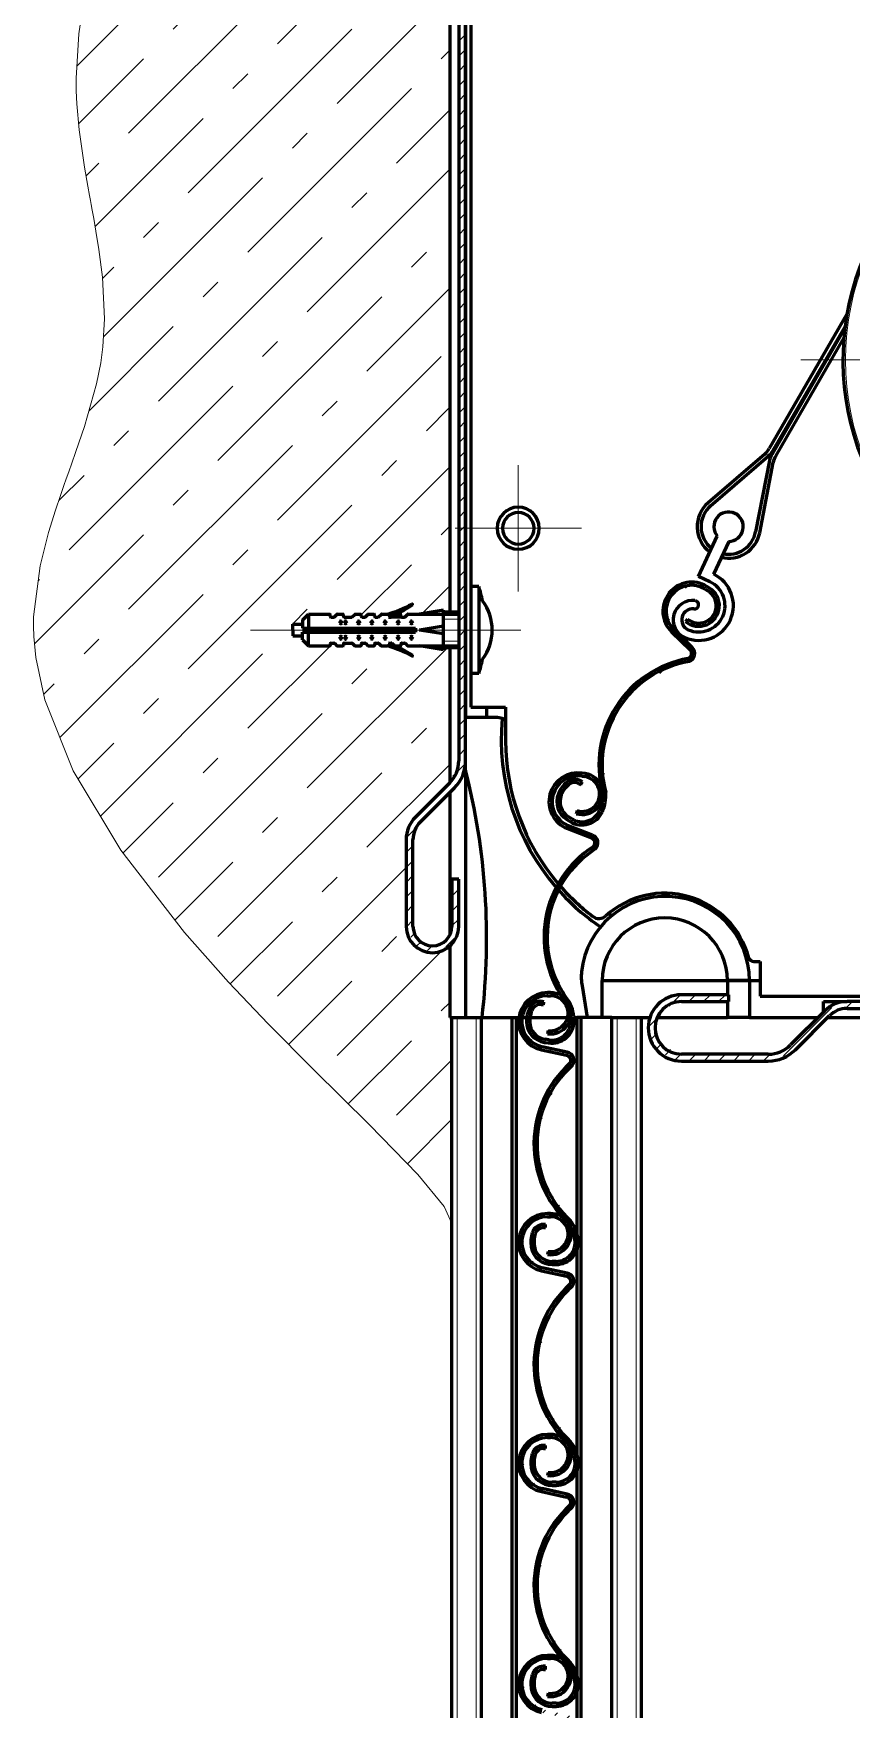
# Model space of a CAD drawing. Header units: millimetres. Extents: x 0 to 841, y 0 to 594.
# Drawn here: x 692.7 to 731.5, y 461.1 to 540.7 of the extents above; entities that cross this region are included whole.
import ezdxf

# ---------------------------------------------------------------- set-up
doc = ezdxf.new("R2010")
doc.units = ezdxf.units.MM
for name, pattern in [('K5LT_AXLED', [19.5, 15, -1.5, 1.5, -1.5]), ('K5LT_BASIC', [0]), ('K5LT_THIN', [0])]:
    doc.linetypes.add(name, pattern=pattern)
doc.layers.add('Системный слой (1)', color=7, linetype='Continuous', true_color=0x909090)
pattern_1 = [(45, (0, 0), (-0.3535534, 0.3535534), [])]

# ---------------------------------------------------------------- blocks, each defined once
blk = doc.blocks.new('U1044')
at = {"layer": 'Системный слой (1)', "color": 5, "linetype": 'K5LT_BASIC', "lineweight": 60, "true_color": 0x0000ff}
for start, end in [(0, 180), (180, 0)]:
    blk.add_arc((715.718, 517.216), 0.75, start, end, dxfattribs=at)
blk = doc.blocks.new('U1049')
at = {"layer": 'Системный слой (1)', "color": 5, "linetype": 'K5LT_BASIC', "lineweight": 60, "true_color": 0x0000ff}
blk.add_line((718.699, 493.966), (718.699, 383.114), dxfattribs=at)
blk = doc.blocks.new('U1053')
at = {"layer": 'Системный слой (1)', "color": 7, "linetype": 'K5LT_THIN', "lineweight": 18}
for start, end in [(0, 180), (180, 0)]:
    blk.add_arc((743.718, 525.216), 12.46, start, end, dxfattribs=at)
blk = doc.blocks.new('U1062')
at = {"layer": 'Системный слой (1)', "color": 5, "linetype": 'K5LT_BASIC', "lineweight": 60, "true_color": 0x0000ff}
for start, end in [(0, 180), (180, 0)]:
    blk.add_arc((715.718, 517.216), 1, start, end, dxfattribs=at)
blk = doc.blocks.new('U1067')
at = {"layer": 'Системный слой (1)', "color": 7, "linetype": 'K5LT_THIN', "lineweight": 18}
blk.add_line((721.318, 382.982), (721.318, 493.966), dxfattribs=at)
blk = doc.blocks.new('U1068')
at = {"layer": 'Системный слой (1)', "color": 7, "linetype": 'K5LT_THIN', "lineweight": 18}
blk.add_line((720.418, 383.079), (720.418, 493.966), dxfattribs=at)
blk = doc.blocks.new('U1069')
at = {"layer": 'Системный слой (1)', "color": 5, "linetype": 'K5LT_BASIC', "lineweight": 60, "true_color": 0x0000ff}
blk.add_line((712.568, 382.951), (712.568, 493.966), dxfattribs=at)
blk = doc.blocks.new('U1070')
at = {"layer": 'Системный слой (1)', "color": 5, "linetype": 'K5LT_BASIC', "lineweight": 60, "true_color": 0x0000ff}
blk.add_line((721.568, 382.951), (721.568, 493.966), dxfattribs=at)
blk = doc.blocks.new('U1071')
at = {"layer": 'Системный слой (1)', "color": 7, "linetype": 'K5LT_THIN', "lineweight": 18}
blk.add_line((712.818, 382.92), (712.818, 493.966), dxfattribs=at)
blk = doc.blocks.new('U1072')
at = {"layer": 'Системный слой (1)', "color": 7, "linetype": 'K5LT_THIN', "lineweight": 18}
blk.add_line((713.718, 382.823), (713.718, 493.966), dxfattribs=at)
blk = doc.blocks.new('U1073')
at = {"layer": 'Системный слой (1)', "color": 5, "linetype": 'K5LT_BASIC', "lineweight": 60, "true_color": 0x0000ff}
blk.add_line((713.968, 382.802), (713.968, 493.966), dxfattribs=at)
blk = doc.blocks.new('U1074')
at = {"layer": 'Системный слой (1)', "color": 5, "linetype": 'K5LT_BASIC', "lineweight": 60, "true_color": 0x0000ff}
blk.add_line((720.168, 383.1), (720.168, 493.966), dxfattribs=at)
blk = doc.blocks.new('U1075')
at = {"layer": 'Системный слой (1)', "color": 5, "linetype": 'K5LT_BASIC', "lineweight": 60, "true_color": 0x0000ff}
blk.add_line((721.568, 382.951), (721.568, 493.966), dxfattribs=at)
blk = doc.blocks.new('U1179')
at = {"layer": 'Системный слой (1)', "color": 5, "linetype": 'K5LT_BASIC', "lineweight": 60, "true_color": 0x0000ff}
blk.add_line((715.633, 382.801), (715.633, 493.966), dxfattribs=at)
blk = doc.blocks.new('U1180')
at = {"layer": 'Системный слой (1)', "color": 5, "linetype": 'K5LT_BASIC', "lineweight": 60, "true_color": 0x0000ff}
blk.add_line((715.436, 382.788), (715.436, 493.966), dxfattribs=at)
blk = doc.blocks.new('U1185')
at = {"layer": 'Системный слой (1)', "color": 7, "linetype": 'K5LT_THIN', "lineweight": 18}
for p, q in [((694.718, 556.466), (695.795, 554.034)), ((695.795, 554.034), (696.257, 551.28)), ((696.257, 551.28), (696.089, 547.98)), ((696.089, 547.98), (695.785, 546.077)), ((695.785, 546.077), (695.605, 545.121)), ((695.605, 545.121), (695.511, 544.638)), ((695.459, 544.371), (695.404, 544.083)), ((695.511, 544.638), (695.459, 544.371)), ((695.324, 543.665), (695.208, 543.043)), ((695.404, 544.083), (695.324, 543.665)), ((695.208, 543.043), (695.046, 542.11)), ((695.046, 542.11), (694.849, 540.711)), ((694.849, 540.711), (694.709, 538.611)), ((694.709, 538.611), (694.709, 538.307)), ((694.709, 538.307), (694.715, 537.999)), ((694.715, 537.999), (694.743, 537.381)), ((694.743, 537.381), (694.857, 536.147)), ((694.857, 536.147), (695.116, 534.371)), ((695.116, 534.371), (695.27, 533.482)), ((695.27, 533.482), (695.351, 533.034)), ((695.351, 533.034), (695.394, 532.795)), ((695.394, 532.795), (695.43, 532.596)), ((695.43, 532.596), (695.479, 532.326)), ((695.479, 532.326), (695.55, 531.93)), ((695.55, 531.93), (695.652, 531.34)), ((695.652, 531.34), (695.792, 530.459)), ((695.792, 530.459), (695.96, 529.142)), ((695.96, 529.142), (696.061, 527.175)), ((696.061, 527.175), (695.987, 525.843)), ((695.987, 525.843), (695.957, 525.589)), ((695.882, 525.083), (695.679, 524.072)), ((695.957, 525.589), (695.882, 525.083)), ((695.679, 524.072), (695.11, 522.056)), ((695.11, 522.056), (694.705, 520.855)), ((694.494, 520.253), (694.386, 519.948)), ((694.705, 520.855), (694.494, 520.253)), ((694.248, 519.558), (694.137, 519.244)), ((694.324, 519.772), (694.248, 519.558)), ((694.386, 519.948), (694.324, 519.772)), ((693.974, 518.775), (693.737, 518.071)), ((694.137, 519.244), (693.974, 518.775)), ((693.737, 518.071), (693.406, 517.014)), ((693.406, 517.014), (692.999, 515.421)), ((692.999, 515.421), (692.695, 513.008)), ((692.695, 513.008), (692.691, 512.56)), ((692.691, 512.56), (692.708, 512.064)), ((692.708, 512.064), (692.805, 511.067)), ((692.805, 511.067), (693.235, 509.063)), ((693.235, 509.063), (694.576, 505.689)), ((694.576, 505.689), (696.84, 501.911)), ((696.84, 501.911), (699.86, 498.004)), ((699.86, 498.004), (701.957, 495.638)), ((701.957, 495.638), (703.839, 493.654)), ((703.839, 493.654), (705.994, 491.481)), ((705.994, 491.481), (708.655, 488.86)), ((708.655, 488.86), (710.954, 486.504)), ((710.954, 486.504), (712.194, 484.977)), ((712.194, 484.977), (712.568, 484.176))]:
    blk.add_line(p, q, dxfattribs=at)
blk = doc.blocks.new('U1186')
at = {"layer": 'Системный слой (1)', "color": 30, "linetype": 'K5LT_AXLED', "lineweight": 18, "true_color": 0xff8000}
for q in [(743.718, 539.794), (729.141, 525.216), (743.718, 510.639), (758.295, 525.216)]:
    blk.add_line((743.718, 525.216), q, dxfattribs=at)
blk = doc.blocks.new('U1189')
at = {"layer": 'Системный слой (1)', "color": 30, "linetype": 'K5LT_AXLED', "lineweight": 18, "true_color": 0xff8000}
for q in [(715.718, 520.216), (712.718, 517.216), (715.718, 514.216), (718.718, 517.216)]:
    blk.add_line((715.718, 517.216), q, dxfattribs=at)

msp = doc.modelspace()

# ---------------------------------------------------------------- hatches: boundary and pattern name
at = {"layer": 'Системный слой (1)'}
h = msp.add_hatch(dxfattribs=at)
h.set_pattern_fill('Бетон', angle=45, style=0, pattern_type=0)
h.set_pattern_definition([(45, (0, 0), (-2.828427, 2.828427), [11, -5]), (45, (9.1924, 9.1924), (-2.828427, 2.828427), [1, -15]), (45, (4.2426, 7.071), (-2.828427, 2.828427), [11, -5]), (45, (13.435, 16.2635), (-2.828427, 2.828427), [1, -15])])
h.paths.add_polyline_path([(694.7179, 556.4664), (695.7954, 554.0345), (696.2573, 551.2804), (696.0894, 547.9796), (695.7845, 546.0767), (695.6048, 545.1211), (695.5112, 544.638), (695.4594, 544.371), (695.4037, 544.0831), (695.3236, 543.6652), (695.2076, 543.0426), (695.0462, 542.1102), (694.8485, 540.7113), (694.7086, 538.6114), (694.7087, 538.3073), (694.7147, 537.9987), (694.7432, 537.3813), (694.8568, 536.1467), (695.1158, 534.3706), (695.2704, 533.482), (695.3511, 533.0338), (695.3944, 532.7946), (695.4304, 532.596), (695.479, 532.3263), (695.5497, 531.9303), (695.6517, 531.3405), (695.7922, 530.4591), (695.9599, 529.1417), (696.0614, 527.1754), (695.987, 525.8431), (695.9569, 525.5894), (695.8818, 525.0827), (695.6786, 524.0716), (695.1098, 522.0557), (694.7052, 520.8547), (694.4939, 520.2529), (694.3861, 519.9483), (694.3236, 519.7718), (694.2479, 519.5578), (694.1374, 519.2436), (693.9742, 518.7745), (693.7368, 518.0712), (693.406, 517.0142), (692.9985, 515.4213), (692.6945, 513.0078), (692.691, 512.5603), (692.7079, 512.0637), (692.8049, 511.0668), (693.2347, 509.0629), (694.5759, 505.6892), (696.8403, 501.9113), (699.86, 498.0044), (701.9569, 495.6384), (703.8387, 493.654), (705.9942, 491.4814), (708.6548, 488.8599), (710.9536, 486.5045), (712.1943, 484.9769), (712.5679, 484.1755), (712.5679, 493.9664), (712.4679, 493.9664), (712.4679, 497.3515), (711.5373, 497.0451), (710.6716, 497.5039), (710.3929, 498.2906), (710.3929, 502.4193), (710.7796, 503.4245), (710.8323, 503.4799), (712.4536, 505.1013), (712.4679, 505.1158), (712.4679, 511.5324), (712.1631, 511.5324), (712.1631, 511.4387), (711.0304, 511.6262), (710.4674, 511.6262), (710.4541, 511.6317), (710.3393, 511.7465), (710.3128, 511.7574), (710.1784, 511.7574), (710.1518, 511.7465), (710.1409, 511.7199), (710.1409, 511.6449), (710.1354, 511.6317), (710.1221, 511.6262), (709.8672, 511.6262), (710.6881, 511.1812), (710.6979, 511.167), (710.6948, 511.1501), (710.6807, 511.1403), (710.6651, 511.1425), (709.4956, 511.6262), (709.2143, 511.6262), (709.2011, 511.6317), (709.0863, 511.7465), (709.0598, 511.7574), (708.9253, 511.7574), (708.8988, 511.7465), (708.8878, 511.7199), (708.8878, 511.6449), (708.8823, 511.6317), (708.8691, 511.6262), (708.5878, 511.6262), (708.5746, 511.6317), (708.4598, 511.7465), (708.4333, 511.7574), (708.2988, 511.7574), (708.2723, 511.7465), (708.2613, 511.7199), (708.2613, 511.6449), (708.2558, 511.6317), (708.2426, 511.6262), (707.9613, 511.6262), (707.9481, 511.6317), (707.8333, 511.7465), (707.8068, 511.7574), (707.6723, 511.7574), (707.4472, 511.7574), (707.4207, 511.7465), (707.4097, 511.7199), (707.4097, 511.6449), (707.4042, 511.6317), (707.391, 511.6262), (707.1097, 511.6262), (707.0965, 511.6317), (706.9817, 511.7465), (706.9552, 511.7574), (706.8207, 511.7574), (706.7942, 511.7465), (706.7832, 511.7199), (706.7832, 511.6449), (706.7777, 511.6317), (706.7644, 511.6262), (705.7519, 511.6262), (705.4707, 511.9074), (705.4707, 512.0949), (705.0019, 512.0949), (705.0019, 512.3762), (705.0019, 512.6574), (705.4707, 512.6574), (705.4707, 512.8449), (705.7519, 513.1262), (706.7644, 513.1262), (706.7777, 513.1207), (706.7832, 513.1074), (706.7832, 513.0324), (706.7942, 513.0059), (706.8207, 512.9949), (706.9552, 512.9949), (706.9817, 513.0059), (707.0965, 513.1207), (707.1097, 513.1262), (707.391, 513.1262), (707.4042, 513.1207), (707.4097, 513.1074), (707.4097, 513.0324), (707.4207, 513.0059), (707.4472, 512.9949), (707.6723, 512.9949), (707.8068, 512.9949), (707.8333, 513.0059), (707.9481, 513.1207), (707.9613, 513.1262), (708.2426, 513.1262), (708.2558, 513.1207), (708.2613, 513.1074), (708.2613, 513.0324), (708.2723, 513.0059), (708.2988, 512.9949), (708.4333, 512.9949), (708.4598, 513.0059), (708.5746, 513.1207), (708.5878, 513.1262), (708.8691, 513.1262), (708.8823, 513.1207), (708.8878, 513.1074), (708.8878, 513.0324), (708.8988, 513.0059), (708.9253, 512.9949), (709.0598, 512.9949), (709.0863, 513.0059), (709.2011, 513.1207), (709.2143, 513.1262), (709.4956, 513.1262), (710.6651, 513.6099), (710.6822, 513.6117), (710.6956, 513.6009), (710.6975, 513.5838), (710.6881, 513.5712), (709.8672, 513.1262), (710.1221, 513.1262), (710.1354, 513.1207), (710.1409, 513.1074), (710.1409, 513.0324), (710.1518, 513.0059), (710.1784, 512.9949), (710.3128, 512.9949), (710.3393, 513.0059), (710.4541, 513.1207), (710.4674, 513.1262), (711.0304, 513.1262), (712.1631, 513.3137), (712.1631, 513.2199), (712.4679, 513.2199), (712.4679, 547.102), (712.1631, 547.102), (712.1631, 547.0083), (711.0304, 547.1958), (710.4674, 547.1958), (710.4541, 547.2013), (710.3393, 547.316), (710.3128, 547.327), (710.1784, 547.327), (710.1518, 547.316), (710.1409, 547.2895), (710.1409, 547.2145), (710.1354, 547.2013), (710.1221, 547.1958), (709.8672, 547.1958), (710.6881, 546.7508), (710.6979, 546.7366), (710.6948, 546.7197), (710.6807, 546.7099), (710.6651, 546.7121), (709.4956, 547.1958), (709.2143, 547.1958), (709.2011, 547.2013), (709.0863, 547.316), (709.0598, 547.327), (708.9253, 547.327), (708.8988, 547.316), (708.8878, 547.2895), (708.8878, 547.2145), (708.8823, 547.2013), (708.8691, 547.1958), (708.5878, 547.1958), (708.5746, 547.2013), (708.4598, 547.316), (708.4333, 547.327), (708.2988, 547.327), (708.2723, 547.316), (708.2613, 547.2895), (708.2613, 547.2145), (708.2558, 547.2013), (708.2426, 547.1958), (707.9613, 547.1958), (707.9481, 547.2013), (707.8333, 547.316), (707.8068, 547.327), (707.6723, 547.327), (707.4472, 547.327), (707.4207, 547.316), (707.4097, 547.2895), (707.4097, 547.2145), (707.4042, 547.2013), (707.391, 547.1958), (707.1097, 547.1958), (707.0965, 547.2013), (706.9817, 547.316), (706.9552, 547.327), (706.8207, 547.327), (706.7942, 547.316), (706.7832, 547.2895), (706.7832, 547.2145), (706.7777, 547.2013), (706.7644, 547.1958), (705.7519, 547.1958), (705.4707, 547.477), (705.4707, 547.6645), (705.0019, 547.6645), (705.0019, 547.9458), (705.0019, 548.227), (705.4707, 548.227), (705.4707, 548.4145), (705.7519, 548.6958), (706.7644, 548.6958), (706.7777, 548.6903), (706.7832, 548.677), (706.7832, 548.602), (706.7942, 548.5755), (706.8207, 548.5645), (706.9552, 548.5645), (706.9817, 548.5755), (707.0965, 548.6903), (707.1097, 548.6958), (707.391, 548.6958), (707.4042, 548.6903), (707.4097, 548.677), (707.4097, 548.602), (707.4207, 548.5755), (707.4472, 548.5645), (707.6723, 548.5645), (707.8068, 548.5645), (707.8333, 548.5755), (707.9481, 548.6903), (707.9613, 548.6958), (708.2426, 548.6958), (708.2558, 548.6903), (708.2613, 548.677), (708.2613, 548.602), (708.2723, 548.5755), (708.2988, 548.5645), (708.4333, 548.5645), (708.4598, 548.5755), (708.5746, 548.6903), (708.5878, 548.6958), (708.8691, 548.6958), (708.8823, 548.6903), (708.8878, 548.677), (708.8878, 548.602), (708.8988, 548.5755), (708.9253, 548.5645), (709.0598, 548.5645), (709.0863, 548.5755), (709.2011, 548.6903), (709.2143, 548.6958), (709.4956, 548.6958), (710.6651, 549.1795), (710.6822, 549.1813), (710.6956, 549.1705), (710.6975, 549.1534), (710.6881, 549.1408), (709.8672, 548.6958), (710.1221, 548.6958), (710.1354, 548.6903), (710.1409, 548.677), (710.1409, 548.602), (710.1518, 548.5755), (710.1784, 548.5645), (710.3128, 548.5645), (710.3393, 548.5755), (710.4541, 548.6903), (710.4674, 548.6958), (711.0304, 548.6958), (712.1631, 548.8833), (712.1631, 548.7895), (712.4679, 548.7895), (712.4679, 554.9664), (712.4679, 556.4664)])
h = msp.add_hatch(dxfattribs=at)
h.set_pattern_fill('Металл', angle=45, style=0, pattern_type=0)
h.set_pattern_definition(pattern_1)
h.paths.add_polyline_path([(773.1309, 547.2755), (773.4357, 546.3964), (774.2963, 546.0426), (775.1313, 546.453), (775.3907, 547.1741), (775.3907, 554.5414), (775.004, 555.5467), (774.0434, 556.0336), (773.8907, 556.0414), (714.3928, 556.0414), (713.3876, 555.6548), (712.9006, 554.6941), (712.8928, 554.5414), (712.8929, 506.1619), (712.5062, 505.1567), (712.4536, 505.1013), (710.8323, 503.4799), (710.3949, 502.4957), (710.3929, 502.4193), (710.3929, 498.2906), (710.7769, 497.3892), (711.693, 497.0416), (712.5783, 497.4614), (712.8929, 498.2906), (712.8929, 500.5406), (712.5679, 500.5406), (712.5679, 498.2914), (712.297, 497.6374), (711.6429, 497.3664), (710.9889, 497.6374), (710.7179, 498.2914), (710.7179, 502.4193), (711.0621, 503.2501), (712.6834, 504.8715), (713.2047, 505.943), (713.2179, 506.1619), (713.2178, 554.5414), (713.6008, 555.4094), (714.3928, 555.7164), (773.8901, 555.7164), (774.7582, 555.3339), (775.0657, 554.5414), (775.0657, 547.1741), (774.8293, 546.6034), (774.2585, 546.3669), (773.6878, 546.6034), (773.4514, 547.1741), (773.4546, 547.2464), (773.6908, 549.8729), (773.3932, 550.8697), (772.4908, 551.3875), (771.48, 551.1414), (770.9166, 550.2669), (770.8907, 549.9985), (770.8907, 544.0414), (771.2157, 544.0414), (771.2157, 549.9985), (771.5971, 550.8212), (772.4715, 551.0616), (773.2199, 550.5496), (773.3671, 549.902)])
h = msp.add_hatch(dxfattribs=at)
h.set_pattern_fill('Металл', angle=45, style=0, pattern_type=0)
h.set_pattern_definition(pattern_1)
h.paths.add_polyline_path([(725.7179, 495.0414), (723.4679, 495.0414), (722.4335, 494.6541), (721.9079, 493.6827), (722.1494, 492.6049), (723.0395, 491.9508), (723.4679, 491.8914), (727.5966, 491.8914), (728.723, 492.2805), (728.8871, 492.426), (730.5084, 494.0473), (731.3393, 494.3914), (772.7179, 494.3914), (773.8443, 494.7805), (774.4904, 495.7817), (774.5429, 496.2164), (774.5429, 543.7164), (774.1539, 544.8428), (774.116, 544.8895), (772.5678, 546.7345), (772.2929, 547.4898), (772.2929, 550.7624), (771.9679, 550.7624), (771.9679, 547.4898), (772.3189, 546.5256), (773.867, 544.6806), (774.2179, 543.7164), (774.2179, 496.2164), (773.8313, 495.2112), (772.8706, 494.7242), (772.7179, 494.7164), (731.3393, 494.7164), (730.334, 494.3298), (730.2786, 494.2771), (728.6573, 492.6558), (727.6731, 492.2184), (727.5966, 492.2164), (723.4679, 492.2164), (722.5665, 492.6004), (722.2189, 493.5165), (722.6387, 494.4018), (723.4679, 494.7164), (725.7179, 494.7164)])
h = msp.add_hatch(dxfattribs=at)
h.set_pattern_fill('Металл', angle=45, style=0, pattern_type=0)
h.set_pattern_definition(pattern_1)
h.paths.add_polyline_path([(719.8723, 504.6621), (719.7482, 506.6476), (720.4085, 508.5241), (721.7487, 509.9943), (723.5562, 510.8251), (723.8436, 510.8837), (724.0691, 511.0908), (724.082, 511.3967), (723.9852, 511.5461), (723.1087, 512.399), (722.738, 513.2949), (723.1347, 514.1796), (724.0501, 514.4989), (724.606, 514.3196), (724.7283, 514.2441), (725.1008, 513.7284), (724.9995, 513.1003), (724.4837, 512.7278), (723.8556, 512.8291), (723.7567, 512.9007), (723.6601, 512.7859), (724.376, 512.559), (725.0427, 512.9047), (725.2696, 513.6207), (724.9238, 514.2873), (724.8071, 514.3718), (724.6847, 514.4473), (723.6698, 514.6204), (722.8192, 514.0403), (722.6099, 513.0322), (723.0041, 512.2915), (723.8806, 511.4386), (723.9563, 511.2628), (723.8855, 511.0851), (723.7921, 511.0246), (721.9136, 510.2876), (720.4635, 508.8843), (719.6654, 507.0309), (719.6423, 505.0131), (719.722, 504.6591), (719.5771, 503.7994), (719.0688, 503.3205), (718.3707, 503.3412), (718.2658, 503.3968), (718.1062, 503.4953), (717.7253, 504.0227), (717.765, 504.5388), (718.1281, 505.0385), (718.429, 505.1341), (718.6104, 505.0742), (718.6846, 505.0284), (718.7634, 505.1561), (718.6892, 505.2019), (718.2641, 505.2704), (718.0314, 505.1532), (717.626, 504.5953), (717.6826, 503.7254), (718.0275, 503.3676), (718.1871, 503.2692), (719.0811, 503.1656), (719.7139, 503.7379)])
h = msp.add_hatch(dxfattribs=at)
h.set_pattern_fill('Металл', angle=45, style=0, pattern_type=0)
h.set_pattern_definition(pattern_1)
h.paths.add_polyline_path([(718.1531, 494.6904), (717.263, 496.4695), (717.1377, 498.4549), (717.7968, 500.3319), (719.1361, 501.8029), (719.3777, 501.9691), (719.5043, 502.2479), (719.3967, 502.5345), (719.2493, 502.6342), (718.1091, 503.0767), (717.4179, 503.7566), (717.4374, 504.726), (718.1553, 505.3776), (718.737, 505.4298), (718.8791, 505.4081), (719.4235, 505.0789), (719.5756, 504.4611), (719.2464, 503.9167), (718.6286, 503.7646), (718.5096, 503.7918), (718.4655, 503.6484), (719.2132, 503.7192), (719.6918, 504.298), (719.6209, 505.0457), (719.0422, 505.5243), (718.9017, 505.5564), (718.7596, 505.578), (717.7577, 505.3408), (717.2014, 504.4745), (717.4026, 503.4647), (718.0549, 502.9369), (719.195, 502.4944), (719.3333, 502.3621), (719.3376, 502.1708), (719.2753, 502.0787), (717.834, 500.6663), (717.0476, 498.8079), (717.0371, 496.79), (717.8042, 494.9236), (718.0159, 494.6289), (718.2184, 493.7809), (717.9377, 493.1415), (717.287, 492.8878), (717.1687, 492.898), (716.9833, 492.9262), (716.4266, 493.2629), (716.2615, 493.7535), (716.4004, 494.3554), (716.6401, 494.5609), (716.8305, 494.5767), (716.9167, 494.5635), (716.9393, 494.7118), (716.8531, 494.7249), (716.4351, 494.622), (716.2666, 494.4232), (716.1115, 493.7512), (716.5035, 492.9725), (716.9607, 492.7779), (717.1461, 492.7497), (718.0095, 493.0037), (718.3684, 493.7778)])
h = msp.add_hatch(dxfattribs=at)
h.set_pattern_fill('Металл', angle=45, style=0, pattern_type=0)
h.set_pattern_definition(pattern_1)
h.paths.add_polyline_path([(718.2075, 484.293), (717.0501, 485.911), (716.6157, 487.8523), (716.9731, 489.8093), (718.0658, 491.4718), (718.2784, 491.6737), (718.3599, 491.9689), (718.2087, 492.2351), (718.0475, 492.3105), (716.8522, 492.5693), (716.0631, 493.1326), (715.9307, 494.0931), (716.5378, 494.849), (717.1042, 494.9915), (717.2479, 494.9924), (717.8371, 494.7523), (718.084, 494.166), (717.844, 493.5768), (717.2577, 493.3299), (717.1359, 493.3381), (717.1147, 493.1896), (717.8421, 493.3765), (718.2243, 494.0231), (718.0374, 494.7504), (717.3909, 495.1326), (717.2471, 495.1424), (717.1033, 495.1415), (716.1509, 494.7505), (715.737, 493.8078), (716.0936, 492.842), (716.8205, 492.4227), (718.0158, 492.1639), (718.1731, 492.0549), (718.2072, 491.8667), (718.1601, 491.7659), (716.9576, 490.1455), (716.4715, 488.187), (716.7768, 486.1923), (717.8264, 484.4688), (718.0816, 484.2108), (718.4143, 483.405), (718.2371, 482.7295), (717.6341, 482.3771), (717.5156, 482.3687), (717.3281, 482.3676), (716.7256, 482.613), (716.4857, 483.0718), (716.5289, 483.688), (716.7334, 483.9285), (716.919, 483.9738), (717.0062, 483.9743), (717.0053, 484.1243), (716.9181, 484.1238), (716.5214, 483.9567), (716.3861, 483.734), (716.338, 483.046), (716.7478, 482.3997), (717.329, 482.2176), (717.5165, 482.2187), (718.3295, 482.6047), (718.563, 483.4254)])
h = msp.add_hatch(dxfattribs=at)
h.set_pattern_fill('Металл', angle=45, style=0, pattern_type=0)
h.set_pattern_definition(pattern_1)
h.paths.add_polyline_path([(718.2075, 473.793), (717.0501, 475.411), (716.6157, 477.3523), (716.9731, 479.3093), (718.0658, 480.9718), (718.2784, 481.1737), (718.3599, 481.4689), (718.2087, 481.7351), (718.0475, 481.8105), (716.8522, 482.0693), (716.0631, 482.6326), (715.9307, 483.5931), (716.5378, 484.349), (717.1042, 484.4915), (717.2479, 484.4924), (717.8371, 484.2523), (718.084, 483.666), (717.844, 483.0768), (717.2577, 482.8299), (717.1359, 482.8381), (717.1147, 482.6896), (717.8421, 482.8765), (718.2243, 483.5231), (718.0374, 484.2504), (717.3909, 484.6326), (717.2471, 484.6424), (717.1033, 484.6415), (716.1509, 484.2505), (715.737, 483.3078), (716.0936, 482.342), (716.8205, 481.9227), (718.0158, 481.6639), (718.1731, 481.5549), (718.2072, 481.3667), (718.1601, 481.2659), (716.9576, 479.6455), (716.4715, 477.687), (716.7768, 475.6923), (717.8264, 473.9688), (718.0816, 473.7108), (718.4143, 472.905), (718.2371, 472.2295), (717.6341, 471.8771), (717.5156, 471.8687), (717.3281, 471.8676), (716.7256, 472.113), (716.4857, 472.5718), (716.5289, 473.188), (716.7334, 473.4285), (716.919, 473.4738), (717.0062, 473.4743), (717.0053, 473.6243), (716.9181, 473.6238), (716.5214, 473.4567), (716.3861, 473.234), (716.338, 472.546), (716.7478, 471.8997), (717.329, 471.7176), (717.5165, 471.7187), (718.3295, 472.1047), (718.563, 472.9254)])
h = msp.add_hatch(dxfattribs=at)
h.set_pattern_fill('Металл', angle=45, style=0, pattern_type=0)
h.set_pattern_definition(pattern_1)
h.paths.add_polyline_path([(718.2075, 463.293), (717.0501, 464.911), (716.6157, 466.8523), (716.9731, 468.8093), (718.0658, 470.4718), (718.2784, 470.6737), (718.3599, 470.9689), (718.2087, 471.2351), (718.0475, 471.3105), (716.8522, 471.5693), (716.0631, 472.1326), (715.9307, 473.0931), (716.5378, 473.849), (717.1042, 473.9915), (717.2479, 473.9924), (717.8371, 473.7523), (718.084, 473.166), (717.844, 472.5768), (717.2577, 472.3299), (717.1359, 472.3381), (717.1147, 472.1896), (717.8421, 472.3765), (718.2243, 473.0231), (718.0374, 473.7504), (717.3909, 474.1326), (717.2471, 474.1424), (717.1033, 474.1415), (716.1509, 473.7505), (715.737, 472.8078), (716.0936, 471.842), (716.8205, 471.4227), (718.0158, 471.1639), (718.1731, 471.0549), (718.2072, 470.8667), (718.1601, 470.7659), (716.9576, 469.1455), (716.4715, 467.187), (716.7768, 465.1923), (717.8264, 463.4688), (718.0816, 463.2108), (718.4143, 462.405), (718.2371, 461.7295), (717.6341, 461.3771), (717.5156, 461.3687), (717.3281, 461.3676), (716.7256, 461.613), (716.4857, 462.0718), (716.5289, 462.688), (716.7334, 462.9285), (716.919, 462.9738), (717.0062, 462.9743), (717.0053, 463.1243), (716.9181, 463.1238), (716.5214, 462.9567), (716.3861, 462.734), (716.338, 462.046), (716.7478, 461.3997), (717.329, 461.2176), (717.5165, 461.2187), (718.3295, 461.6047), (718.563, 462.4254)])
h = msp.add_hatch(dxfattribs=at)
h.set_pattern_fill('Металл', angle=45, style=0, pattern_type=0)
h.set_pattern_definition(pattern_1)
h.paths.add_polyline_path([(718.2075, 452.793), (717.0501, 454.411), (716.6157, 456.3523), (716.9731, 458.3093), (718.0658, 459.9718), (718.2784, 460.1737), (718.3599, 460.4689), (718.2087, 460.7351), (718.0475, 460.8105), (716.8522, 461.0693), (716.0631, 461.6326), (715.9307, 462.5931), (716.5378, 463.349), (717.1042, 463.4915), (717.2479, 463.4924), (717.8371, 463.2523), (718.084, 462.666), (717.844, 462.0768), (717.2577, 461.8299), (717.1359, 461.8381), (717.1147, 461.6896), (717.8421, 461.8765), (718.2243, 462.5231), (718.0374, 463.2504), (717.3909, 463.6326), (717.2471, 463.6424), (717.1033, 463.6415), (716.1509, 463.2505), (715.737, 462.3078), (716.0936, 461.342), (716.8205, 460.9227), (718.0158, 460.6639), (718.1731, 460.5549), (718.2072, 460.3667), (718.1601, 460.2659), (716.9576, 458.6455), (716.4715, 456.687), (716.7768, 454.6923), (717.8264, 452.9688), (718.0816, 452.7108), (718.4143, 451.905), (718.2371, 451.2295), (717.6341, 450.8771), (717.5156, 450.8687), (717.3281, 450.8676), (716.7256, 451.113), (716.4857, 451.5718), (716.5289, 452.188), (716.7334, 452.4285), (716.919, 452.4738), (717.0062, 452.4743), (717.0053, 452.6243), (716.9181, 452.6238), (716.5214, 452.4567), (716.3861, 452.234), (716.338, 451.546), (716.7478, 450.8997), (717.329, 450.7176), (717.5165, 450.7187), (718.3295, 451.1047), (718.563, 451.9254)])

# ---------------------------------------------------------------- linework, layer by layer
at = {"layer": 'Системный слой (1)', "color": 5, "linetype": 'K5LT_BASIC', "lineweight": 60, "true_color": 0x0000ff}
for p, q in [((712.8928, 554.5414), (712.8929, 506.1619)), ((713.2179, 506.1619), (713.2178, 554.5414)), ((713.2179, 554.2164), (713.2179, 508.2164)), ((713.4679, 553.9664), (713.4679, 508.7164)), ((712.4679, 547.102), (712.4679, 513.2199)), ((731.3292, 527.3858), (727.6428, 521.0008)), ((731.2321, 526.7298), (727.7742, 520.7439)), ((727.8108, 520.8958), (731.2378, 526.776)), ((727.9488, 520.6463), (731.1828, 526.2447)), ((727.43, 520.7436), (724.7394, 518.4223)), ((724.8573, 518.2791), (727.599, 520.6411)), ((727.6586, 520.4353), (726.9935, 517.0378)), ((727.1923, 517.0035), (727.8327, 520.3349)), ((724.2764, 514.9231), (725.1714, 516.8422)), ((725.7151, 516.5887), (724.9893, 515.032)), ((724.8202, 514.6695), (724.2764, 514.9231)), ((713.8429, 514.4387), (713.4679, 514.4387)), ((713.8429, 514.4387), (713.8429, 510.3137)), ((724.606, 514.3196), (724.7283, 514.2441)), ((724.8071, 514.3718), (724.6847, 514.4473)), ((705.4707, 512.8449), (705.7519, 513.1262)), ((705.7519, 513.1262), (706.7644, 513.1262)), ((705.7519, 513.1262), (705.7519, 512.4699)), ((706.7832, 513.0324), (706.7832, 513.1074)), ((706.9817, 513.0059), (707.0965, 513.1207)), ((707.1097, 513.1262), (707.391, 513.1262)), ((707.4097, 513.0324), (707.4097, 513.1074)), ((707.8333, 513.0059), (707.9481, 513.1207)), ((707.9613, 513.1262), (708.2426, 513.1262)), ((708.2613, 513.0324), (708.2613, 513.1074)), ((708.4598, 513.0059), (708.5746, 513.1207)), ((708.5878, 513.1262), (708.8691, 513.1262)), ((708.8878, 513.0324), (708.8878, 513.1074)), ((709.0863, 513.0059), (709.2011, 513.1207)), ((709.2143, 513.1262), (709.4956, 513.1262)), ((709.7128, 513.0059), (709.8081, 513.1012)), ((709.8647, 513.1262), (710.1221, 513.1262)), ((710.1409, 513.0324), (710.1409, 513.1074)), ((710.3393, 513.0059), (710.4541, 513.1207)), ((710.4674, 513.1262), (712.1631, 513.1262)), ((712.1631, 513.3137), (711.0304, 513.1262)), ((712.1631, 511.4387), (712.1631, 513.3137)), ((712.8928, 513.2199), (712.1631, 513.2199)), ((712.1631, 513.1262), (712.8928, 513.1258)), ((705.0019, 512.3762), (705.0019, 512.6574)), ((705.0019, 512.6574), (705.4707, 512.6574)), ((705.0019, 512.3762), (705.0019, 512.0949)), ((705.4679, 512.4699), (710.8429, 512.4699)), ((705.4679, 512.2824), (710.8429, 512.2824)), ((705.4707, 512.8449), (705.4707, 512.4699)), ((705.4707, 511.9074), (705.4707, 512.2824)), ((705.7519, 511.6262), (705.7519, 512.2824)), ((705.814, 512.3762), (705.814, 512.4699)), ((705.814, 512.3762), (705.814, 512.2824)), ((706.8207, 512.9949), (706.9552, 512.9949)), ((707.2213, 512.6992), (707.2701, 512.7969)), ((707.3037, 512.7969), (707.3525, 512.6992)), ((707.4463, 512.6992), (707.4952, 512.7969)), ((707.4472, 512.9949), (707.6723, 512.9949)), ((707.5287, 512.7969), (707.5776, 512.6992)), ((707.6723, 512.9949), (707.8068, 512.9949)), ((708.0729, 512.6992), (708.1217, 512.7969)), ((708.1553, 512.7969), (708.2041, 512.6992)), ((708.2988, 512.9949), (708.4333, 512.9949)), ((708.6994, 512.6992), (708.7482, 512.7969)), ((708.7818, 512.7969), (708.8306, 512.6992)), ((708.9253, 512.9949), (709.0598, 512.9949)), ((709.3259, 512.6992), (709.3748, 512.7969)), ((709.4083, 512.7969), (709.4571, 512.6992)), ((709.5518, 512.9949), (709.6863, 512.9949)), ((710.1784, 512.9949), (709.6863, 512.9949)), ((709.9524, 512.6992), (710.0013, 512.7969)), ((710.0348, 512.7969), (710.0837, 512.6992)), ((710.1784, 512.9949), (710.3128, 512.9949)), ((710.5789, 512.6992), (710.6278, 512.7969)), ((710.6613, 512.7969), (710.7102, 512.6992)), ((710.8429, 512.4699), (710.8429, 512.2824)), ((712.1631, 512.5637), (711.0304, 512.3762)), ((712.1631, 512.1887), (711.0304, 512.3762)), ((723.0041, 512.2915), (723.8806, 511.4386)), ((723.9852, 511.5461), (723.1087, 512.399)), ((723.7567, 512.9007), (723.6601, 512.7859)), ((705.0019, 512.0949), (705.4707, 512.0949)), ((705.4707, 511.9074), (705.7519, 511.6262)), ((705.7519, 511.6262), (706.7644, 511.6262)), ((706.7832, 511.7199), (706.7832, 511.6449)), ((706.8207, 511.7574), (706.9552, 511.7574)), ((706.9817, 511.7465), (707.0965, 511.6317)), ((707.1097, 511.6262), (707.391, 511.6262)), ((707.2213, 512.0532), (707.2701, 511.9555)), ((707.3037, 511.9555), (707.3525, 512.0532)), ((707.4097, 511.7199), (707.4097, 511.6449)), ((707.4463, 512.0532), (707.4952, 511.9555)), ((707.4472, 511.7574), (707.6723, 511.7574)), ((707.5287, 511.9555), (707.5776, 512.0532)), ((707.6723, 511.7574), (707.8068, 511.7574)), ((707.8333, 511.7465), (707.9481, 511.6317)), ((707.9613, 511.6262), (708.2426, 511.6262)), ((708.0729, 512.0532), (708.1217, 511.9555)), ((708.1553, 511.9555), (708.2041, 512.0532)), ((708.2613, 511.7199), (708.2613, 511.6449)), ((708.2988, 511.7574), (708.4333, 511.7574)), ((708.4598, 511.7465), (708.5746, 511.6317)), ((708.5878, 511.6262), (708.8691, 511.6262)), ((708.6994, 512.0532), (708.7482, 511.9555)), ((708.7818, 511.9555), (708.8306, 512.0532)), ((708.8878, 511.7199), (708.8878, 511.6449)), ((708.9253, 511.7574), (709.0598, 511.7574)), ((709.0863, 511.7465), (709.2011, 511.6317)), ((709.2143, 511.6262), (709.4956, 511.6262)), ((709.3259, 512.0532), (709.3748, 511.9555)), ((709.4083, 511.9555), (709.4571, 512.0532)), ((709.5518, 511.7574), (709.6863, 511.7574)), ((709.7128, 511.7465), (709.806, 511.6533)), ((709.8672, 511.6262), (710.1221, 511.6262)), ((709.9524, 512.0532), (710.0013, 511.9555)), ((710.0348, 511.9555), (710.0837, 512.0532)), ((710.1409, 511.7199), (710.1409, 511.6449)), ((710.1784, 511.7574), (710.3128, 511.7574)), ((710.3393, 511.7465), (710.4541, 511.6317)), ((710.4674, 511.6262), (712.1631, 511.6262)), ((710.5789, 512.0532), (710.6278, 511.9555)), ((710.6613, 511.9555), (710.7102, 512.0532)), ((712.1631, 511.4387), (711.0304, 511.6262)), ((712.1631, 511.6262), (712.8928, 511.6262)), ((712.8928, 511.5324), (712.1631, 511.5324)), ((712.4679, 511.5324), (712.4679, 505.1158)), ((713.8429, 510.3137), (713.4679, 510.3137)), ((713.4679, 508.7164), (715.1179, 508.7164)), ((714.2179, 508.7164), (714.2179, 508.2164)), ((715.1179, 508.7164), (715.1179, 507.1164)), ((714.6622, 508.2164), (713.2179, 508.2164)), ((713.2179, 505.7164), (713.2179, 508.2164)), ((712.4536, 505.1013), (710.8323, 503.4799)), ((713.2179, 505.7164), (713.2179, 493.9664)), ((718.6104, 505.0742), (718.6846, 505.0284)), ((718.6846, 505.0284), (718.7634, 505.1561)), ((718.7634, 505.1561), (718.6892, 505.2019)), ((718.737, 505.4298), (718.8791, 505.4081)), ((718.9017, 505.5564), (718.7596, 505.578)), ((711.0621, 503.2501), (712.6834, 504.8715)), ((712.4679, 504.656), (712.4679, 497.8731)), ((718.2658, 503.3968), (718.1062, 503.4953)), ((718.5096, 503.7918), (718.4655, 503.6484)), ((718.0275, 503.3676), (718.1871, 503.2692)), ((718.0549, 502.9369), (719.195, 502.4944)), ((719.2493, 502.6342), (718.1091, 503.0767)), ((710.3929, 502.4193), (710.3929, 498.2906)), ((710.7179, 498.2914), (710.7179, 502.4193)), ((712.8929, 500.5406), (712.5679, 500.5406)), ((712.5679, 500.5406), (712.5679, 498.2914)), ((712.8929, 498.2906), (712.8929, 500.5406)), ((712.4679, 497.3515), (712.4679, 493.9664)), ((726.915, 496.6164), (727.2179, 496.6164)), ((727.2179, 496.6164), (727.2179, 494.9664)), ((719.7051, 495.7164), (725.6526, 495.7164)), ((719.7051, 493.9664), (719.7051, 495.7164)), ((725.6526, 495.7164), (726.7051, 495.7164)), ((726.7051, 495.7164), (725.6526, 495.7164)), ((725.6526, 495.7164), (725.6526, 495.0414)), ((726.7051, 495.7164), (726.7051, 493.9664)), ((726.7051, 495.7164), (727.2179, 495.7164)), ((716.9393, 494.7118), (716.8531, 494.7249)), ((716.9167, 494.5635), (716.9393, 494.7118)), ((717.2471, 495.1424), (717.1033, 495.1415)), ((717.1042, 494.9915), (717.2479, 494.9924)), ((718.7479, 495.4611), (718.9986, 493.9664)), ((725.7179, 495.0414), (723.4679, 495.0414)), ((723.4679, 494.7164), (725.7179, 494.7164)), ((725.6526, 494.7164), (725.6526, 493.9664)), ((725.7179, 494.7164), (725.7179, 495.0414)), ((727.2179, 494.9664), (772.4679, 494.9664)), ((730.2179, 494.2164), (730.2179, 494.7164)), ((730.2179, 494.7164), (731.3393, 494.7164)), ((772.7179, 494.7164), (731.3393, 494.7164)), ((712.4679, 493.9664), (712.5679, 493.9664)), ((712.5679, 493.9664), (712.8179, 493.9664)), ((712.8179, 493.9664), (713.7179, 493.9664)), ((713.7179, 493.9664), (713.9679, 493.9664)), ((713.9679, 493.9664), (715.4365, 493.9664)), ((715.4365, 493.9664), (715.6334, 493.9664)), ((715.6334, 493.9664), (715.751, 493.9664)), ((715.9028, 493.9664), (716.1244, 493.9664)), ((716.2759, 493.9664), (718.0609, 493.9664)), ((716.8305, 494.5767), (716.9167, 494.5635)), ((718.3629, 493.9664), (718.5025, 493.9664)), ((718.6994, 493.9664), (718.5025, 493.9664)), ((718.5025, 493.9664), (718.5025, 483.7054)), ((720.1679, 493.9664), (718.6994, 493.9664)), ((720.1679, 493.9664), (720.4179, 493.9664)), ((720.4179, 493.9664), (721.3179, 493.9664)), ((721.3179, 493.9664), (721.5679, 493.9664)), ((721.5679, 493.9664), (721.9744, 493.9664)), ((722.3223, 493.9664), (725.6526, 493.9664)), ((726.7051, 493.9664), (725.6526, 493.9664)), ((726.7051, 493.9664), (729.9679, 493.9664)), ((730.2786, 494.2771), (728.6573, 492.6558)), ((728.8871, 492.426), (730.5084, 494.0473)), ((730.4276, 493.9664), (739.2396, 493.9664)), ((731.3393, 494.3914), (772.7179, 494.3914)), ((717.1359, 493.3381), (717.1147, 493.1896)), ((716.8205, 492.4227), (718.0158, 492.1639)), ((718.0475, 492.3105), (716.8522, 492.5693)), ((716.9607, 492.7779), (717.1461, 492.7497)), ((717.1687, 492.898), (716.9833, 492.9262)), ((727.5966, 492.2164), (723.4679, 492.2164)), ((723.4679, 491.8914), (727.5966, 491.8914)), ((717.2471, 484.6424), (717.1033, 484.6415)), ((717.1042, 484.4915), (717.2479, 484.4924)), ((717.0053, 484.1243), (716.9181, 484.1238)), ((716.919, 483.9738), (717.0062, 483.9743)), ((717.0062, 483.9743), (717.0053, 484.1243)), ((717.1359, 482.8381), (717.1147, 482.6896)), ((718.5025, 482.9012), (718.5025, 473.2054)), ((718.0475, 481.8105), (716.8522, 482.0693)), ((717.5156, 482.3687), (717.3281, 482.3676)), ((717.329, 482.2176), (717.5165, 482.2187)), ((716.8205, 481.9227), (718.0158, 481.6639)), ((717.2471, 474.1424), (717.1033, 474.1415)), ((717.1042, 473.9915), (717.2479, 473.9924)), ((717.0053, 473.6243), (716.9181, 473.6238)), ((716.919, 473.4738), (717.0062, 473.4743)), ((717.0062, 473.4743), (717.0053, 473.6243)), ((718.5025, 472.4012), (718.5025, 462.7054)), ((717.1359, 472.3381), (717.1147, 472.1896)), ((717.5156, 471.8687), (717.3281, 471.8676)), ((717.329, 471.7176), (717.5165, 471.7187)), ((716.8205, 471.4227), (718.0158, 471.1639)), ((718.0475, 471.3105), (716.8522, 471.5693)), ((717.2471, 463.6424), (717.1033, 463.6415)), ((717.0053, 463.1243), (716.9181, 463.1238)), ((716.919, 462.9738), (717.0062, 462.9743)), ((717.0062, 462.9743), (717.0053, 463.1243)), ((717.1042, 463.4915), (717.2479, 463.4924)), ((717.1359, 461.8381), (717.1147, 461.6896)), ((717.5156, 461.3687), (717.3281, 461.3676)), ((718.5025, 461.9012), (718.5025, 452.2054)), ((717.329, 461.2176), (717.5165, 461.2187))]:
    msp.add_line(p, q, dxfattribs=at)
at = {"layer": 'Системный слой (1)', "color": 30, "linetype": 'K5LT_AXLED', "lineweight": 18, "true_color": 0xff8000}
msp.add_line((703.0019, 512.3762), (715.8429, 512.3762), dxfattribs=at)
at = {"layer": 'Системный слой (1)', "color": 7, "linetype": 'K5LT_THIN', "lineweight": 18}
for p, q in [((712.8928, 512.9012), (712.1631, 512.9012)), ((712.8928, 511.8512), (712.1631, 511.8512))]:
    msp.add_line(p, q, dxfattribs=at)
at = {"layer": 'Системный слой (1)', "color": 5, "linetype": 'K5LT_BASIC', "lineweight": 60, "true_color": 0x0000ff}
for centre, radius, start, end in [((743.7179, 525.2164), 12.5772, 37, 207.503889), ((726.7768, 521.5008), 1, 310.785693, 330), ((726.9449, 521.4004), 1.0022, 310.743487, 329.765516), ((728.6401, 520.2437), 1, 149.98618, 168.951754), ((728.8147, 520.1461), 1, 149.986179, 169.119172), ((725.7193, 517.2866), 1.5, 130.786836, 233.120311), ((725.7105, 517.2887), 1.3073, 130.745031, 231.733217), ((725.7105, 517.2887), 0.7, 270.376935, 219.623066), ((725.7193, 517.2866), 1.5, 256.194646, 349.11917), ((725.7105, 517.2887), 1.3073, 258.266785, 348.937571), ((723.9629, 513.277), 1.375, 58.335523, 225.785693), ((724.292, 513.5366), 1.65, 246.302918, 65), ((724.292, 513.5366), 1.25, 246.302918, 65), ((707.3295, 512.3762), 6.8322, 11.717325, 17.570597), ((723.9629, 513.277), 1.225, 58.335523, 225.785693), ((724.292, 513.5366), 0.9812, 229.911556, 58.335523), ((724.292, 513.5366), 0.8312, 229.911556, 58.335523), ((706.7644, 513.1074), 0.0187, 0, 90), ((706.8207, 513.0324), 0.0375, 180, 270), ((707.1097, 513.1074), 0.0187, 90, 135), ((707.391, 513.1074), 0.0187, 0, 90), ((707.4472, 513.0324), 0.0375, 180, 270), ((707.9613, 513.1074), 0.0187, 90, 135), ((708.2426, 513.1074), 0.0187, 0, 90), ((708.2988, 513.0324), 0.0375, 180, 270), ((708.5878, 513.1074), 0.0187, 90, 135), ((708.8691, 513.1074), 0.0187, 0, 90), ((708.9253, 513.0324), 0.0375, 180, 270), ((709.2143, 513.1074), 0.0187, 90, 135), ((707.8658, 518.7227), 5.829, 286.23672, 298.701074), ((707.3166, 518.8105), 6.2303, 291.024807, 302.761539), ((710.1221, 513.1074), 0.0187, 0, 90), ((710.1784, 513.0324), 0.0375, 180, 270), ((710.4674, 513.1074), 0.0187, 90, 135), ((710.6759, 513.5901), 0.0225, 302.761539, 118.701074), ((712.1624, 512.3762), 2.318, 323.232521, 36.767479), ((723.9972, 512.8651), 0.9167, 82.597797, 246.302918), ((723.9972, 512.8651), 0.5167, 82.597797, 246.302918), ((724.0896, 513.5758), 0.2, 262.597797, 82.597797), ((706.9552, 513.0324), 0.0375, 270, 315), ((707.2869, 512.8129), 0.1313, 240, 300), ((707.2869, 512.7885), 0.0188, 26.565051, 153.434949), ((707.512, 512.8129), 0.1313, 240, 300), ((707.512, 512.7885), 0.0188, 26.565051, 153.434949), ((707.8068, 513.0324), 0.0375, 270, 315), ((708.1385, 512.8129), 0.1313, 240, 300), ((708.1385, 512.7885), 0.0188, 26.565051, 153.434949), ((708.4333, 513.0324), 0.0375, 270, 315), ((708.765, 512.8129), 0.1313, 240, 300), ((708.765, 512.7885), 0.0188, 26.565051, 153.434949), ((709.0598, 513.0324), 0.0375, 270, 315), ((709.3915, 512.8129), 0.1313, 240, 300), ((709.3915, 512.7885), 0.0188, 26.565051, 153.434949), ((709.6863, 513.0324), 0.0375, 270, 315), ((710.018, 512.8129), 0.1313, 240, 300), ((710.018, 512.7885), 0.0188, 26.565051, 153.434949), ((710.3128, 513.0324), 0.0375, 270, 315), ((710.6446, 512.8129), 0.1313, 240, 300), ((710.6446, 512.7885), 0.0188, 26.565051, 153.434949), ((706.7644, 511.6449), 0.0187, 270, 0), ((706.8207, 511.7199), 0.0375, 90, 180), ((706.9552, 511.7199), 0.0375, 45, 90), ((707.1097, 511.6449), 0.0188, 225, 270), ((707.2869, 511.9395), 0.1313, 60, 120), ((707.2869, 511.9639), 0.0188, 206.565051, 333.434949), ((707.391, 511.6449), 0.0187, 270, 0), ((707.4472, 511.7199), 0.0375, 90, 180), ((707.512, 511.9395), 0.1313, 60, 120), ((707.512, 511.9639), 0.0187, 206.565051, 333.434949), ((707.8068, 511.7199), 0.0375, 45, 90), ((707.9613, 511.6449), 0.0188, 225, 270), ((708.1385, 511.9395), 0.1313, 60, 120), ((708.1385, 511.9639), 0.0187, 206.565051, 333.434949), ((708.2426, 511.6449), 0.0187, 270, 0), ((708.2988, 511.7199), 0.0375, 90, 180), ((708.4333, 511.7199), 0.0375, 45, 90), ((708.5878, 511.6449), 0.0187, 225, 270), ((708.765, 511.9395), 0.1313, 60, 120), ((708.765, 511.9639), 0.0187, 206.565051, 333.434949), ((708.8691, 511.6449), 0.0187, 270, 0), ((708.9253, 511.7199), 0.0375, 90, 180), ((709.0598, 511.7199), 0.0375, 45, 90), ((709.2143, 511.6449), 0.0187, 225, 270), ((709.3915, 511.9395), 0.1313, 60, 120), ((709.3915, 511.9639), 0.0187, 206.565051, 333.434949), ((707.8658, 506.0297), 5.829, 61.298926, 73.76328), ((707.3166, 505.9419), 6.2303, 57.238461, 68.975193), ((709.6863, 511.7199), 0.0375, 45, 90), ((710.018, 511.9395), 0.1313, 60, 120), ((710.018, 511.9639), 0.0187, 206.565051, 333.434949), ((710.1221, 511.6449), 0.0187, 270, 0), ((710.1784, 511.7199), 0.0375, 90, 180), ((710.3128, 511.7199), 0.0375, 45, 90), ((710.4674, 511.6449), 0.0187, 225, 270), ((710.6446, 511.9395), 0.1313, 60, 120), ((710.6446, 511.9639), 0.0187, 206.565051, 333.434949), ((723.7063, 511.2594), 0.25, 290.077689, 45.785693), ((723.7063, 511.2594), 0.4, 290.077689, 45.785693), ((710.6759, 511.1623), 0.0225, 241.298926, 57.238461), ((707.3295, 512.3762), 6.8322, 342.429403, 348.282675), ((724.6935, 505.9642), 5.14, 100.100329, 194.708889), ((724.6976, 505.9603), 4.9969, 99.839776, 195.058813), ((714.6622, 507.2164), 1, 72.694322, 90), ((725.662, 507.1605), 10.75, 174.605516, 220.767053), ((714.6622, 507.2164), 1, 62.886108, 72.694322), ((725.6179, 507.1164), 10.5, 180, 220.354562), ((711.3929, 506.1619), 1.5, 315.000092, 0.000092), ((711.3929, 506.1619), 1.825, 315.000092, 0.000092), ((681.7179, 497.7164), 32.5, 353.374191, 14.250033), ((718.5524, 504.2187), 1.375, 81.335523, 248.785693), ((718.5524, 504.2187), 1.225, 81.335523, 248.785693), ((718.9577, 504.054), 1.4375, 130.119066, 157.87858), ((718.3939, 504.7231), 0.5625, 58.335523, 130.119066), ((718.3939, 504.7231), 0.4125, 58.335523, 130.119066), ((718.7538, 504.5863), 0.9812, 252.911556, 81.335523), ((718.7538, 504.5863), 0.8312, 252.911556, 81.335523), ((718.5524, 504.2187), 1, 157.87858, 238.335523), ((718.5524, 504.2187), 0.85, 157.87858, 238.335523), ((718.9577, 504.054), 1.2875, 130.119066, 157.87858), ((718.0037, 504.5066), 1.725, 335.79819, 5.073493), ((718.0037, 504.5066), 1.875, 335.79819, 4.757254), ((711.8929, 502.4193), 1.5, 135.000092, 180.000092), ((718.7448, 504.1735), 1.0625, 238.335523, 335.79819), ((718.7448, 504.1735), 0.9125, 238.335523, 335.79819), ((711.8929, 502.4193), 1.175, 135.000092, 180.000092), ((722.0823, 497.7728), 5.14, 123.100329, 217.708889), ((722.0875, 497.7708), 4.9969, 122.839776, 218.058813), ((719.1045, 502.2613), 0.25, 313.077689, 68.785693), ((719.1045, 502.2613), 0.4, 313.077689, 68.785693), ((725.662, 507.1605), 10.75, 221.62012, 235.825124), ((725.6179, 507.1164), 10.5, 221.217072, 232.649016), ((722.7051, 495.7164), 4, 0, 173.94157), ((722.6679, 495.7164), 4.15, 15.150991, 132.091305), ((719.551, 499.1671), 0.5, 232.649016, 312.091305), ((722.6788, 495.7164), 2.9738, 0, 180), ((725.662, 507.1605), 10, 235.61763, 236.655656), ((711.6429, 498.2906), 1.25, 180.000092, 0.000092), ((711.6429, 498.2914), 0.925, 180.000092, 0.000092), ((726.915, 496.8664), 0.25, 195.150991, 270), ((721.2134, 495.8747), 2.5, 173.94157, 189.523615), ((717.1114, 493.7665), 1.375, 90.335523, 257.785693), ((717.1114, 493.7665), 1.225, 90.335523, 257.785693), ((716.7684, 494.1689), 0.5625, 81.335523, 153.119066), ((717.2528, 494.1611), 0.9812, 261.911556, 90.335523), ((717.2528, 494.1611), 0.8312, 261.911556, 90.335523), ((723.4679, 493.4664), 1.575, 90, 270), ((723.4679, 493.4664), 1.25, 90, 270), ((731.3393, 493.2164), 1.5, 90, 135), ((717.5488, 493.7732), 1.4375, 153.119066, 180.87858), ((717.5488, 493.7732), 1.2875, 153.119066, 180.87858), ((716.7684, 494.1689), 0.4125, 81.335523, 153.119066), ((716.4938, 493.8171), 1.725, 358.79819, 28.073493), ((716.4938, 493.8171), 1.875, 358.79819, 27.757254), ((731.3393, 493.2164), 1.175, 90, 135), ((717.1114, 493.7665), 1, 180.87858, 261.335523), ((717.1114, 493.7665), 0.85, 180.87858, 261.335523), ((717.3061, 493.8001), 1.0625, 261.335523, 358.79819), ((717.3061, 493.8001), 0.9125, 261.335523, 358.79819), ((717.9629, 491.9196), 0.4, 322.077689, 77.785693), ((727.5966, 493.7164), 1.5, 270, 315), ((727.5966, 493.7164), 1.825, 270, 315), ((721.6061, 487.9522), 5.14, 132.100329, 226.708889), ((721.6116, 487.951), 4.9969, 131.839776, 227.058813), ((717.9629, 491.9196), 0.25, 322.077689, 77.785693), ((717.1114, 483.2665), 1.375, 90.335523, 257.785693), ((717.1114, 483.2665), 1.225, 90.335523, 257.785693), ((717.2528, 483.6611), 0.9812, 261.911556, 90.335523), ((717.2528, 483.6611), 0.8312, 261.911556, 90.335523), ((717.7542, 483.2927), 1.4375, 162.119066, 189.87858), ((716.9214, 483.5613), 0.5625, 90.335523, 162.119066), ((717.7542, 483.2927), 1.2875, 162.119066, 189.87858), ((716.9214, 483.5613), 0.4125, 90.335523, 162.119066), ((716.7053, 483.1709), 1.725, 7.79819, 37.073493), ((716.7053, 483.1709), 1.875, 7.79819, 36.757254), ((717.3231, 483.2176), 1, 189.87858, 270.335523), ((717.3231, 483.2176), 0.85, 189.87858, 270.335523), ((717.5103, 483.2812), 0.9125, 270.335523, 7.79819), ((717.5103, 483.2812), 1.0625, 270.335523, 7.79819), ((721.6061, 477.4522), 5.14, 132.100329, 226.708889), ((721.6116, 477.451), 4.9969, 131.839776, 227.058813), ((717.9629, 481.4196), 0.25, 322.077689, 77.785693), ((717.9629, 481.4196), 0.4, 322.077689, 77.785693), ((717.1114, 472.7665), 1.375, 90.335523, 257.785693), ((717.1114, 472.7665), 1.225, 90.335523, 257.785693), ((717.2528, 473.1611), 0.9812, 261.911556, 90.335523), ((717.2528, 473.1611), 0.8312, 261.911556, 90.335523), ((717.7542, 472.7927), 1.4375, 162.119066, 189.87858), ((716.9214, 473.0613), 0.5625, 90.335523, 162.119066), ((717.7542, 472.7927), 1.2875, 162.119066, 189.87858), ((716.9214, 473.0613), 0.4125, 90.335523, 162.119066), ((716.7053, 472.6709), 1.725, 7.79819, 37.073493), ((716.7053, 472.6709), 1.875, 7.79819, 36.757254), ((717.3231, 472.7176), 1, 189.87858, 270.335523), ((717.3231, 472.7176), 0.85, 189.87858, 270.335523), ((717.5103, 472.7812), 0.9125, 270.335523, 7.79819), ((717.5103, 472.7812), 1.0625, 270.335523, 7.79819), ((717.9629, 470.9196), 0.25, 322.077689, 77.785693), ((717.9629, 470.9196), 0.4, 322.077689, 77.785693), ((721.6061, 466.9522), 5.14, 132.100329, 226.708889), ((721.6116, 466.951), 4.9969, 131.839776, 227.058813), ((717.1114, 462.2665), 1.375, 90.335523, 257.785693), ((717.2528, 462.6611), 0.9812, 261.911556, 90.335523), ((717.1114, 462.2665), 1.225, 90.335523, 257.785693), ((716.9214, 462.5613), 0.5625, 90.335523, 162.119066), ((716.9214, 462.5613), 0.4125, 90.335523, 162.119066), ((717.2528, 462.6611), 0.8312, 261.911556, 90.335523), ((716.7053, 462.1709), 1.725, 7.79819, 37.073493), ((716.7053, 462.1709), 1.875, 7.79819, 36.757254), ((717.7542, 462.2927), 1.4375, 162.119066, 189.87858), ((717.3231, 462.2176), 1, 189.87858, 270.335523), ((717.7542, 462.2927), 1.2875, 162.119066, 189.87858), ((717.3231, 462.2176), 0.85, 189.87858, 270.335523), ((717.5103, 462.2812), 0.9125, 270.335523, 7.79819), ((717.5103, 462.2812), 1.0625, 270.335523, 7.79819)]:
    msp.add_arc(centre, radius, start, end, dxfattribs=at)

# ---------------------------------------------------------------- block references
at = {"layer": 'Системный слой (1)'}
for name in ['U1185', 'U1186', 'U1053', 'U1189', 'U1062', 'U1044', 'U1069', 'U1071', 'U1072', 'U1073', 'U1180', 'U1179', 'U1049', 'U1074', 'U1068', 'U1067', 'U1070', 'U1075']:
    msp.add_blockref(name, (0, 0), dxfattribs=at)

doc.saveas('drawing.dxf')
